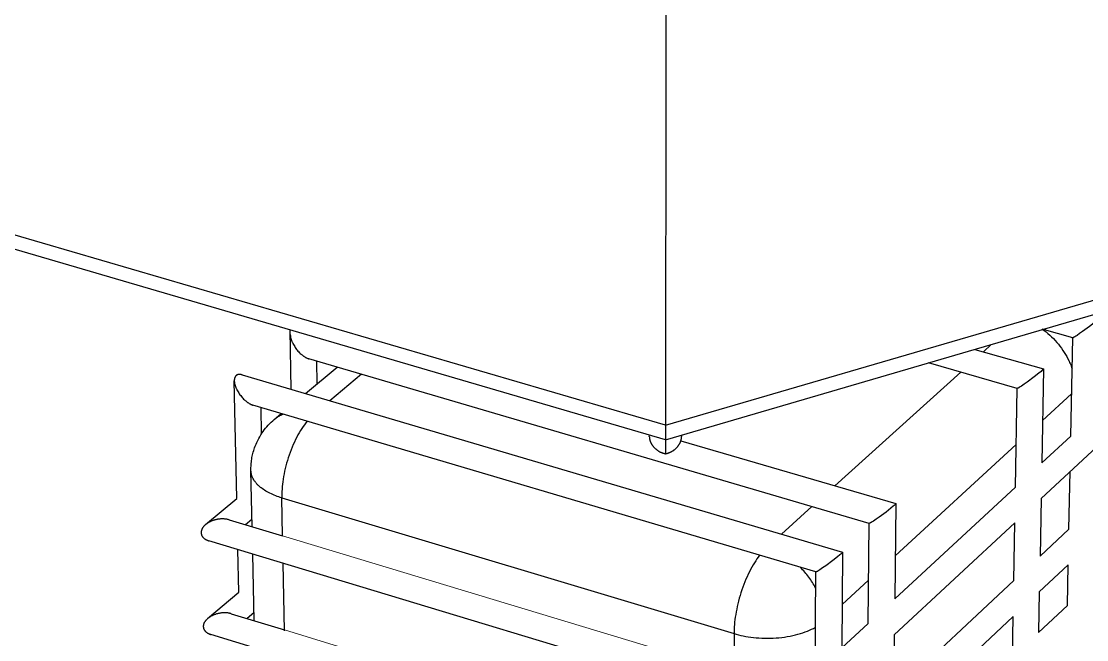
# Model space of a CAD drawing. Header units: millimetres. Extents: x 1.5 to 37.9, y -0.3 to 12.6.
# Drawn here: x 9.765 to 11.272, y 1.959 to 2.833 of the extents above; entities that cross this region are included whole.
import ezdxf

# ---------------------------------------------------------------- set-up
doc = ezdxf.new("R2010")
doc.units = ezdxf.units.MM
doc.layers.add('0.2', color=6, linetype='Continuous', lineweight=15)
doc.layers.add('0.3', color=4, linetype='Continuous', lineweight=20)

msp = doc.modelspace()

# ---------------------------------------------------------------- linework, layer by layer
at = {"layer": '0.2', "lineweight": -3}
for points in [[(11.2089, 2.3976), (11.2116, 2.3956), (11.2144, 2.3935), (11.217, 2.3913), (11.2197, 2.389), (11.2223, 2.3866), (11.2248, 2.3841), (11.2272, 2.3815), (11.2296, 2.3788), (11.2319, 2.3761), (11.2341, 2.3733), (11.2363, 2.3704), (11.2383, 2.3675), (11.2402, 2.3646), (11.2421, 2.3616), (11.2438, 2.3586), (11.2454, 2.3555)], [(11.1257, 2.3655), (11.1369, 2.3756)], [(10.9157, 2.1761), (11.0937, 2.3367)], [(11.2094, 2.2684), (11.2505, 2.3062)], [(10.1691, 2.2674), (10.1672, 2.265), (10.1653, 2.2624), (10.1635, 2.2598), (10.1616, 2.257), (10.1598, 2.2541), (10.158, 2.2511), (10.1562, 2.2479), (10.1544, 2.2446), (10.1527, 2.2413), (10.1511, 2.2378), (10.1495, 2.2343), (10.1479, 2.2307), (10.1465, 2.227), (10.145, 2.2233), (10.1437, 2.2195), (10.1424, 2.2157), (10.1412, 2.2119), (10.1401, 2.2081), (10.1391, 2.2042), (10.1382, 2.2004), (10.1373, 2.1966), (10.1365, 2.1929), (10.1358, 2.1892), (10.1352, 2.1855), (10.1347, 2.1819), (10.1343, 2.1784), (10.1339, 2.1749), (10.1337, 2.1715), (10.1335, 2.1682), (10.1333, 2.165), (10.1333, 2.1619), (10.1333, 2.1589)], [(11.001, 2.077), (11.1722, 2.2343)], [(10.1333, 2.1589), (10.1311, 2.1596), (10.129, 2.1603), (10.1268, 2.1611), (10.1247, 2.1619), (10.1226, 2.1627), (10.1205, 2.1636), (10.1185, 2.1645), (10.1165, 2.1655), (10.1145, 2.1665), (10.1126, 2.1675), (10.1107, 2.1686), (10.109, 2.1697), (10.1072, 2.1709), (10.1055, 2.1721), (10.1039, 2.1733), (10.1032, 2.1739), (10.1024, 2.1745), (10.1017, 2.1752), (10.1009, 2.1758), (10.1002, 2.1765), (10.0995, 2.1771), (10.0989, 2.1778), (10.0982, 2.1785), (10.0976, 2.1792), (10.097, 2.1799), (10.0965, 2.1806), (10.0959, 2.1813), (10.0954, 2.182), (10.0949, 2.1827), (10.0944, 2.1834), (10.0939, 2.1841), (10.0935, 2.1848), (10.093, 2.1856), (10.0927, 2.1863), (10.0923, 2.187), (10.0919, 2.1878), (10.0916, 2.1885), (10.0913, 2.1893), (10.091, 2.19), (10.0908, 2.1908), (10.0906, 2.1915), (10.0904, 2.1923), (10.0902, 2.193), (10.0901, 2.1938), (10.0899, 2.1945), (10.0898, 2.1953), (10.0898, 2.1961), (10.0897, 2.1968), (10.0897, 2.1976)], [(10.1343, 2.1052), (10.1333, 2.1589)], [(10.1333, 2.1589), (10.773, 1.9672)], [(10.1369, 1.9709), (10.1351, 2.0666)], [(10.8091, 2.0778), (10.8073, 2.0754), (10.8055, 2.0728), (10.8037, 2.07), (10.8019, 2.0672), (10.8001, 2.0642), (10.7983, 2.0611), (10.7965, 2.0578), (10.7948, 2.0545), (10.7931, 2.0511), (10.7915, 2.0475), (10.7899, 2.0439), (10.7884, 2.0402), (10.7869, 2.0365), (10.7855, 2.0327), (10.7841, 2.0288), (10.7828, 2.0249), (10.7816, 2.021), (10.7805, 2.0171), (10.7794, 2.0132), (10.7785, 2.0094), (10.7776, 2.0055), (10.7768, 2.0017), (10.776, 1.9979), (10.7754, 1.9942), (10.7748, 1.9905), (10.7743, 1.9869), (10.7739, 1.9834), (10.7736, 1.98), (10.7733, 1.9766), (10.7732, 1.9734), (10.7731, 1.9703), (10.773, 1.9672)], [(10.8885, 2.0316), (10.8875, 2.0336), (10.8864, 2.0355), (10.8852, 2.0375), (10.884, 2.0394), (10.8828, 2.0413), (10.8815, 2.0432), (10.8802, 2.045), (10.8788, 2.0469), (10.8775, 2.0487), (10.876, 2.0505), (10.8746, 2.0523), (10.8731, 2.054), (10.8716, 2.0558), (10.87, 2.0575), (10.8685, 2.0591), (10.8669, 2.0607)], [(10.773, 1.9672), (10.7761, 1.9663), (10.7793, 1.9655), (10.7826, 1.9647), (10.786, 1.964), (10.7895, 1.9633), (10.7932, 1.9627), (10.7968, 1.9622), (10.8006, 1.9617), (10.8044, 1.9613), (10.8083, 1.961), (10.8123, 1.9608), (10.8163, 1.9607), (10.8203, 1.9607), (10.8243, 1.9607), (10.8284, 1.9609), (10.8324, 1.9611), (10.8365, 1.9614), (10.8405, 1.9618), (10.8445, 1.9623), (10.8484, 1.9629), (10.8523, 1.9636), (10.8561, 1.9644), (10.8598, 1.9653), (10.8634, 1.9662), (10.8669, 1.9672), (10.8703, 1.9683), (10.8736, 1.9695), (10.8768, 1.9707), (10.8798, 1.9719), (10.8828, 1.9733), (10.8855, 1.9746), (10.8882, 1.9761)], [(10.773, 1.9672), (10.7728, 1.9128)]]:
    msp.add_lwpolyline(points, dxfattribs=at)
at = {"layer": '0.3'}
for p, q in [((10.1343, 2.1052), (10.7728, 1.9128)), ((10.1369, 1.9724), (10.7724, 1.7783))]:
    msp.add_line(p, q, dxfattribs=at)
at = {"layer": '0.3', "lineweight": -3}
for points in [[(10.6764, 2.8446), (10.6764, 2.7981)], [(10.6761, 2.2616), (9.6684, 2.5557), (9.188, 2.6956), (8.7195, 2.8325)], [(10.6762, 2.2616), (11.6841, 2.5557), (12.1646, 2.6956), (12.6332, 2.8325)], [(10.6762, 2.2409), (9.6691, 2.5354), (9.1891, 2.6756), (8.7208, 2.8127)], [(10.6762, 2.2409), (11.6834, 2.5354), (12.1636, 2.6756), (12.6319, 2.8127)], [(10.6764, 2.7981), (10.6762, 2.2616)], [(11.2522, 2.3853), (11.2089, 2.3976)], [(11.2869, 2.4103), (11.2857, 2.4092), (11.2826, 2.4066), (11.276, 2.4014), (11.2662, 2.3942), (11.2619, 2.3912)], [(10.1467, 2.3123), (10.1452, 2.3962)], [(10.1453, 2.3898), (10.1453, 2.3895), (10.1453, 2.3891), (10.1453, 2.3887), (10.1454, 2.3883), (10.1455, 2.3876), (10.1456, 2.3869), (10.1457, 2.3863), (10.1458, 2.3856), (10.146, 2.3849), (10.1462, 2.3842), (10.1464, 2.3835), (10.1466, 2.3828), (10.1469, 2.3821), (10.1471, 2.3813), (10.1474, 2.3806), (10.1477, 2.3799), (10.148, 2.3792), (10.1483, 2.3784), (10.1487, 2.3777), (10.1491, 2.377), (10.1498, 2.3756), (10.1506, 2.3742), (10.1515, 2.3728), (10.1523, 2.3715), (10.1533, 2.3702), (10.1542, 2.3689)], [(11.2493, 2.2464), (11.2521, 2.3853)], [(11.2509, 2.3857), (11.2521, 2.384)], [(11.2521, 2.3854), (11.2521, 2.3854)], [(11.2619, 2.3912), (11.2582, 2.3887), (11.2565, 2.3876), (11.255, 2.3867), (11.2544, 2.3863), (11.2538, 2.386), (11.2533, 2.3857), (11.2531, 2.3856), (11.2529, 2.3855), (11.2527, 2.3855), (11.2527, 2.3854), (11.2526, 2.3854), (11.2525, 2.3854), (11.2524, 2.3854), (11.2524, 2.3854), (11.2524, 2.3853), (11.2524, 2.3853), (11.2523, 2.3853), (11.2523, 2.3853), (11.2523, 2.3853), (11.2523, 2.3853), (11.2523, 2.3853), (11.2523, 2.3853), (11.2522, 2.3853), (11.2522, 2.3853), (11.2522, 2.3853), (11.2522, 2.3853), (11.2522, 2.3853), (11.2522, 2.3853), (11.2522, 2.3853), (11.2522, 2.3853), (11.2522, 2.3853), (11.2522, 2.3853), (11.2522, 2.3853), (11.2522, 2.3853), (11.2522, 2.3853), (11.2522, 2.3853)], [(10.1542, 2.3689), (10.1552, 2.3677), (10.1562, 2.3665), (10.1573, 2.3653), (10.1584, 2.3642), (10.1595, 2.3631), (10.1607, 2.362), (10.1613, 2.3615), (10.1619, 2.361), (10.1625, 2.3605), (10.1632, 2.36), (10.1638, 2.3595), (10.1644, 2.3591), (10.165, 2.3587), (10.1657, 2.3583), (10.1663, 2.3579), (10.1669, 2.3575), (10.1675, 2.3572), (10.1682, 2.3569), (10.1688, 2.3566), (10.1694, 2.3563), (10.17, 2.3561), (10.1706, 2.3558), (10.171, 2.3557), (10.1715, 2.3556)], [(11.1139, 2.3689), (11.2106, 2.3413)], [(10.9642, 2.123), (10.1715, 2.3556)], [(10.1824, 2.3523), (10.183, 2.3201)], [(11.2454, 2.3555), (11.2471, 2.3521), (11.2478, 2.3504), (11.2486, 2.3487), (11.2493, 2.347), (11.25, 2.3452), (11.2506, 2.3435), (11.2512, 2.3418)], [(10.1666, 2.3065), (10.2114, 2.3439)], [(11.1736, 2.3138), (11.0481, 2.3497)], [(11.2085, 2.3388), (11.2073, 2.3377), (11.2041, 2.3351), (11.1975, 2.3299), (11.1877, 2.3226), (11.1834, 2.3196)], [(11.2107, 2.3412), (11.2083, 2.2085)], [(11.2107, 2.3412), (11.2107, 2.3412), (11.2107, 2.3412), (11.2107, 2.3412), (11.2107, 2.3412), (11.2107, 2.3412), (11.2107, 2.3412), (11.2107, 2.3412), (11.2107, 2.3412), (11.2107, 2.3412), (11.2107, 2.3412), (11.2107, 2.3412), (11.2107, 2.3412), (11.2107, 2.3411), (11.2107, 2.3411), (11.2107, 2.3411), (11.2107, 2.3411), (11.2107, 2.3411), (11.2106, 2.3411), (11.2106, 2.341), (11.2106, 2.341), (11.2106, 2.341), (11.2106, 2.3409), (11.2105, 2.3409), (11.2105, 2.3408), (11.2104, 2.3407), (11.2103, 2.3406), (11.2102, 2.3404), (11.21, 2.3403), (11.2099, 2.3401), (11.2095, 2.3397), (11.2091, 2.3393), (11.2085, 2.3388)], [(11.2106, 2.3413), (11.2106, 2.3413), (11.2106, 2.3413), (11.2106, 2.3413), (11.2106, 2.3413), (11.2107, 2.3413), (11.2107, 2.3413), (11.2107, 2.3413), (11.2107, 2.3413), (11.2107, 2.3413), (11.2107, 2.3413), (11.2107, 2.3413), (11.2107, 2.3413), (11.2107, 2.3413), (11.2107, 2.3413), (11.2107, 2.3413), (11.2107, 2.3413), (11.2107, 2.3413), (11.2107, 2.3413), (11.2107, 2.3413), (11.2107, 2.3413), (11.2107, 2.3413), (11.2107, 2.3413), (11.2107, 2.3413), (11.2107, 2.3413), (11.2107, 2.3413), (11.2107, 2.3413), (11.2107, 2.3413), (11.2107, 2.3413), (11.2107, 2.3413), (11.2107, 2.3413), (11.2107, 2.3413), (11.2107, 2.3413)], [(10.0688, 2.332), (10.0686, 2.3318), (10.0685, 2.3317), (10.0683, 2.3316), (10.0682, 2.3314), (10.0681, 2.3313), (10.0679, 2.3311), (10.0678, 2.331), (10.0677, 2.3308), (10.0676, 2.3306), (10.0675, 2.3305), (10.0674, 2.3303), (10.0673, 2.3301), (10.0672, 2.3299), (10.0671, 2.3297), (10.067, 2.3296), (10.0669, 2.3294), (10.0668, 2.3291), (10.0667, 2.3289), (10.0666, 2.3287), (10.0666, 2.3285), (10.0665, 2.3282), (10.0664, 2.328), (10.0664, 2.3278), (10.0663, 2.3275), (10.0663, 2.3273), (10.0662, 2.327), (10.0662, 2.3268), (10.0662, 2.3265), (10.0661, 2.3262), (10.0661, 2.3259), (10.0661, 2.3257), (10.0661, 2.3254), (10.0661, 2.3249), (10.0661, 2.3245)], [(10.0696, 2.1582), (10.0661, 2.3245)], [(10.0661, 2.3245), (10.0661, 2.3241), (10.0661, 2.3237), (10.0661, 2.3233), (10.0662, 2.3229), (10.0663, 2.3223), (10.0664, 2.3216), (10.0665, 2.3209), (10.0666, 2.3203), (10.0668, 2.3196), (10.067, 2.3189), (10.0672, 2.3181), (10.0674, 2.3174), (10.0676, 2.3167), (10.0679, 2.316), (10.0682, 2.3152), (10.0685, 2.3145), (10.0688, 2.3138), (10.0691, 2.313), (10.0695, 2.3123), (10.0699, 2.3116), (10.0706, 2.3102), (10.0714, 2.3087), (10.0723, 2.3074), (10.0732, 2.3061), (10.0741, 2.3048), (10.0751, 2.3035)], [(10.077, 2.3329), (10.0767, 2.333), (10.0763, 2.3331), (10.076, 2.3332), (10.0756, 2.3332), (10.0753, 2.3333), (10.0751, 2.3333), (10.0748, 2.3334), (10.0745, 2.3334), (10.0743, 2.3334), (10.074, 2.3334), (10.0738, 2.3334), (10.0735, 2.3335), (10.0733, 2.3335), (10.073, 2.3334), (10.0728, 2.3334), (10.0726, 2.3334), (10.0723, 2.3334), (10.0721, 2.3334), (10.0719, 2.3333), (10.0717, 2.3333), (10.0715, 2.3332), (10.0713, 2.3332), (10.0711, 2.3331), (10.0709, 2.3331), (10.0707, 2.333), (10.0705, 2.333), (10.0703, 2.3329), (10.0701, 2.3328), (10.0699, 2.3327), (10.0698, 2.3326), (10.0696, 2.3325), (10.0694, 2.3324), (10.0693, 2.3323), (10.0691, 2.3322), (10.0689, 2.3321), (10.0688, 2.332)], [(10.0771, 2.3329), (10.9265, 2.0824)], [(10.2459, 2.3337), (10.2011, 2.2963)], [(11.1712, 2.1742), (11.1736, 2.3138)], [(11.1834, 2.3196), (11.1796, 2.3171), (11.178, 2.316), (11.1765, 2.3151), (11.1758, 2.3147), (11.1753, 2.3144), (11.1748, 2.3142), (11.1746, 2.3141), (11.1744, 2.314), (11.1743, 2.3139), (11.1742, 2.3139), (11.1741, 2.3139), (11.174, 2.3139), (11.174, 2.3138), (11.1739, 2.3138), (11.1739, 2.3138), (11.1739, 2.3138), (11.1738, 2.3138), (11.1738, 2.3138), (11.1738, 2.3138), (11.1738, 2.3138), (11.1738, 2.3138), (11.1737, 2.3138), (11.1737, 2.3138), (11.1737, 2.3138), (11.1737, 2.3138), (11.1737, 2.3138), (11.1737, 2.3138), (11.1737, 2.3138), (11.1737, 2.3138), (11.1737, 2.3138), (11.1737, 2.3138), (11.1736, 2.3138), (11.1736, 2.3138), (11.1736, 2.3138), (11.1736, 2.3138), (11.1736, 2.3138), (11.1736, 2.3138)], [(10.0751, 2.3035), (10.0761, 2.3022), (10.0771, 2.301), (10.0782, 2.2998), (10.0793, 2.2987), (10.0804, 2.2976), (10.0816, 2.2965), (10.0822, 2.296), (10.0828, 2.2955), (10.0835, 2.295), (10.0841, 2.2945), (10.0847, 2.294), (10.0853, 2.2936), (10.086, 2.2932), (10.0866, 2.2928), (10.0872, 2.2924), (10.0879, 2.292), (10.0885, 2.2917), (10.0891, 2.2913), (10.0897, 2.2911), (10.0903, 2.2908), (10.091, 2.2905), (10.0916, 2.2903), (10.092, 2.2902), (10.0924, 2.2901)], [(10.8888, 2.0543), (10.0924, 2.2901)], [(10.1036, 2.2867), (10.1043, 2.2492)], [(10.1227, 2.2699), (10.1326, 2.2782)], [(10.1227, 2.2699), (10.1238, 2.2708), (10.1249, 2.2716), (10.126, 2.2724), (10.1271, 2.2732), (10.1283, 2.2739), (10.1295, 2.2747), (10.1307, 2.2753), (10.1319, 2.276)], [(10.1319, 2.276), (10.1334, 2.2767), (10.135, 2.2774)], [(11.3387, 2.2799), (11.2073, 2.158)], [(10.0897, 2.1976), (10.0897, 2.1996), (10.0897, 2.2017), (10.0898, 2.2037), (10.0899, 2.2057), (10.09, 2.2078), (10.0902, 2.2098), (10.0905, 2.2118), (10.0908, 2.2139), (10.0911, 2.2159), (10.0915, 2.2179), (10.092, 2.2199), (10.0924, 2.2219), (10.093, 2.2238), (10.0935, 2.2258), (10.0941, 2.2278), (10.0948, 2.2297), (10.0957, 2.2321), (10.0968, 2.2349), (10.0979, 2.2375), (10.0992, 2.2402), (10.1006, 2.2428), (10.102, 2.2454), (10.1035, 2.2479), (10.1051, 2.2503), (10.1067, 2.2527), (10.1085, 2.2551), (10.1103, 2.2574), (10.1122, 2.2596), (10.1141, 2.2618), (10.1162, 2.2639), (10.1183, 2.266), (10.1204, 2.268), (10.1227, 2.2699)], [(10.6762, 2.2616), (10.6762, 2.2409)], [(10.6532, 2.2457), (10.6533, 2.2476)], [(10.6532, 2.2457), (10.6533, 2.2452), (10.6533, 2.2447), (10.6533, 2.2442), (10.6534, 2.2437), (10.6534, 2.2432), (10.6535, 2.2427), (10.6536, 2.2422), (10.6537, 2.2416), (10.6538, 2.2411), (10.654, 2.2406), (10.6541, 2.2401), (10.6543, 2.2396), (10.6544, 2.2391), (10.6546, 2.2386), (10.6548, 2.2381), (10.655, 2.2376), (10.6552, 2.2371), (10.6555, 2.2367), (10.6557, 2.2362), (10.656, 2.2357), (10.6562, 2.2352), (10.6565, 2.2347), (10.6568, 2.2343), (10.6571, 2.2338), (10.6574, 2.2333), (10.6578, 2.2329), (10.6581, 2.2324), (10.6585, 2.232), (10.6588, 2.2315), (10.6592, 2.2311), (10.6596, 2.2307), (10.66, 2.2302), (10.6604, 2.2298), (10.6608, 2.2293), (10.6613, 2.2289), (10.6618, 2.2285), (10.6622, 2.2281), (10.6627, 2.2277), (10.6632, 2.2273), (10.6636, 2.2269), (10.6641, 2.2266), (10.6646, 2.2262), (10.6651, 2.2259), (10.6656, 2.2255), (10.6661, 2.2252), (10.6666, 2.2249), (10.6672, 2.2246), (10.6677, 2.2243), (10.6682, 2.2241), (10.6687, 2.2238), (10.6693, 2.2236), (10.6698, 2.2233), (10.6703, 2.2231), (10.6708, 2.2229), (10.6714, 2.2227), (10.6719, 2.2225), (10.6725, 2.2223), (10.673, 2.2221), (10.6735, 2.222), (10.6741, 2.2218), (10.6746, 2.2217), (10.6751, 2.2216), (10.6757, 2.2214), (10.6762, 2.2213)], [(10.6762, 2.2213), (10.6767, 2.2215), (10.6773, 2.2216), (10.6778, 2.2217), (10.6783, 2.2218), (10.6789, 2.222), (10.6794, 2.2222), (10.6799, 2.2223), (10.6804, 2.2225), (10.681, 2.2227), (10.6815, 2.2229), (10.682, 2.2232), (10.6826, 2.2234), (10.6831, 2.2236), (10.6836, 2.2239), (10.6841, 2.2242), (10.6846, 2.2244), (10.6852, 2.2247), (10.6857, 2.225), (10.6862, 2.2253), (10.6867, 2.2256), (10.6872, 2.226), (10.6877, 2.2263), (10.6881, 2.2267), (10.6886, 2.227), (10.6891, 2.2274), (10.6896, 2.2278), (10.69, 2.2282), (10.6905, 2.2286), (10.6909, 2.229), (10.6914, 2.2295), (10.6918, 2.2299), (10.6922, 2.2304), (10.6926, 2.2308), (10.693, 2.2312), (10.6934, 2.2317), (10.6937, 2.2321), (10.6941, 2.2326), (10.6944, 2.233), (10.6947, 2.2335), (10.6951, 2.234), (10.6954, 2.2344), (10.6956, 2.2349), (10.6959, 2.2354), (10.6962, 2.2359), (10.6964, 2.2363), (10.6967, 2.2368), (10.6969, 2.2373), (10.6971, 2.2378), (10.6973, 2.2383), (10.6975, 2.2388), (10.6977, 2.2393), (10.6979, 2.2398), (10.698, 2.2403), (10.6981, 2.2408), (10.6983, 2.2413), (10.6984, 2.2418), (10.6985, 2.2423), (10.6986, 2.2428), (10.6986, 2.2433), (10.6987, 2.2438), (10.6987, 2.2443), (10.6988, 2.2449), (10.6988, 2.2454), (10.6988, 2.2459)], [(10.6988, 2.2475), (10.6988, 2.2459)], [(11.2083, 2.2085), (11.2494, 2.2464)], [(10.6762, 2.2409), (10.6762, 2.2213)], [(10.6979, 2.2397), (11.0017, 2.1509)], [(10.0913, 2.1182), (10.0897, 2.1976)], [(11.2467, 2.1149), (11.2483, 2.1961)], [(11.247, 2.1948), (11.2484, 2.1944)], [(11.0003, 2.0163), (11.1712, 2.1742)], [(10.0255, 2.1212), (10.0696, 2.1582)], [(11.2073, 2.158), (11.2059, 2.0766)], [(10.8401, 2.1079), (10.8832, 2.1467)], [(10.9995, 2.1482), (10.9982, 2.1471), (10.9949, 2.1444), (10.9882, 2.139), (10.9782, 2.1317), (10.9739, 2.1287)], [(11.0018, 2.1508), (11.0018, 2.1508), (11.0018, 2.1508), (11.0018, 2.1508), (11.0018, 2.1508), (11.0018, 2.1508), (11.0018, 2.1508), (11.0018, 2.1508), (11.0018, 2.1508), (11.0018, 2.1508), (11.0018, 2.1508), (11.0018, 2.1507), (11.0018, 2.1507), (11.0018, 2.1507), (11.0018, 2.1507), (11.0018, 2.1507), (11.0018, 2.1507), (11.0017, 2.1507), (11.0017, 2.1506), (11.0017, 2.1506), (11.0017, 2.1506), (11.0017, 2.1506), (11.0017, 2.1505), (11.0017, 2.1505), (11.0016, 2.1504), (11.0016, 2.1504), (11.0015, 2.1503), (11.0015, 2.1502), (11.0013, 2.1501), (11.0012, 2.1499), (11.001, 2.1498), (11.0009, 2.1496), (11.0005, 2.1492), (11, 2.1487), (10.9995, 2.1482)], [(11.0018, 2.1508), (11.0003, 2.0163)], [(11.0017, 2.1509), (11.0017, 2.1509), (11.0017, 2.1509), (11.0017, 2.1509), (11.0017, 2.1509), (11.0017, 2.1509), (11.0017, 2.1509), (11.0017, 2.1509), (11.0017, 2.1509), (11.0017, 2.1509), (11.0017, 2.1509), (11.0017, 2.1509), (11.0017, 2.1509), (11.0018, 2.1509), (11.0018, 2.1509), (11.0018, 2.1509), (11.0018, 2.1509), (11.0018, 2.1509), (11.0018, 2.1509), (11.0018, 2.1509), (11.0018, 2.1509), (11.0018, 2.1509), (11.0018, 2.1509), (11.0018, 2.1509), (11.0018, 2.1509), (11.0018, 2.1509), (11.0018, 2.1509), (11.0018, 2.1509), (11.0018, 2.1509), (11.0018, 2.1509), (11.0018, 2.1509), (11.0018, 2.1509), (11.0018, 2.1509), (11.0018, 2.1509), (11.0018, 2.1509), (11.0018, 2.1509), (11.0018, 2.1509), (11.0018, 2.1509), (11.0018, 2.1509), (11.0018, 2.1509), (11.0018, 2.1509), (11.0018, 2.1509), (11.0018, 2.1509), (11.0018, 2.1509), (11.0018, 2.1509), (11.0018, 2.1509), (11.0018, 2.1509), (11.0018, 2.1509), (11.0018, 2.1509), (11.0018, 2.1509), (11.0018, 2.1509), (11.0018, 2.1508), (11.0018, 2.1508)], [(10.0441, 2.1289), (10.0433, 2.1288), (10.0425, 2.1287), (10.0418, 2.1285), (10.041, 2.1284), (10.0402, 2.1282), (10.0394, 2.128), (10.0387, 2.1278), (10.0379, 2.1276), (10.0371, 2.1273), (10.0363, 2.1271), (10.0356, 2.1268), (10.0348, 2.1265), (10.034, 2.1262), (10.0333, 2.1259), (10.0325, 2.1256), (10.0318, 2.1252), (10.0311, 2.1249), (10.0303, 2.1245), (10.0296, 2.1241), (10.0289, 2.1237), (10.0283, 2.1232), (10.0276, 2.1228), (10.027, 2.1224), (10.0264, 2.1219), (10.0258, 2.1214), (10.0252, 2.121), (10.0246, 2.1205), (10.0241, 2.12), (10.0236, 2.1195), (10.0231, 2.119), (10.0227, 2.1184), (10.0225, 2.1182), (10.0223, 2.1179), (10.0219, 2.1174), (10.0217, 2.1171), (10.0215, 2.1169), (10.0213, 2.1166), (10.0212, 2.1163), (10.021, 2.1161), (10.0208, 2.1158), (10.0207, 2.1156), (10.0206, 2.1153), (10.0204, 2.115), (10.0203, 2.1148), (10.0202, 2.1145), (10.0201, 2.1142), (10.02, 2.114), (10.0199, 2.1137), (10.0198, 2.1135), (10.0197, 2.1132), (10.0196, 2.113), (10.0196, 2.1127), (10.0195, 2.1125), (10.0194, 2.1122), (10.0194, 2.112), (10.0193, 2.1117), (10.0193, 2.1115), (10.0193, 2.1112), (10.0192, 2.111), (10.0192, 2.1107), (10.0192, 2.1105), (10.0192, 2.1102), (10.0192, 2.11), (10.0192, 2.1097)], [(10.0587, 2.128), (10.0582, 2.1282), (10.0576, 2.1283), (10.057, 2.1285), (10.0565, 2.1286), (10.0557, 2.1287), (10.0549, 2.1289), (10.0542, 2.129), (10.0534, 2.1291), (10.0526, 2.1291), (10.0519, 2.1292), (10.0511, 2.1292), (10.0503, 2.1293), (10.0495, 2.1293), (10.0487, 2.1293), (10.048, 2.1292), (10.0472, 2.1292), (10.0464, 2.1292), (10.0456, 2.1291), (10.0449, 2.129), (10.0441, 2.1289)], [(10.0587, 2.128), (10.0587, 2.128)], [(10.0587, 2.128), (10.1343, 2.1052)], [(10.0911, 2.1285), (10.0821, 2.121)], [(10.9739, 2.1287), (10.9701, 2.1262), (10.9684, 2.1251), (10.967, 2.1242), (10.9663, 2.1239), (10.9658, 2.1235), (10.9655, 2.1234), (10.9653, 2.1233), (10.9651, 2.1232), (10.9649, 2.1231), (10.9648, 2.1231), (10.9647, 2.1231), (10.9646, 2.123), (10.9646, 2.123), (10.9645, 2.123), (10.9645, 2.123), (10.9645, 2.123), (10.9644, 2.123), (10.9644, 2.123), (10.9644, 2.123), (10.9643, 2.123), (10.9643, 2.123), (10.9643, 2.123), (10.9643, 2.123), (10.9643, 2.123), (10.9643, 2.123), (10.9643, 2.123), (10.9643, 2.123), (10.9643, 2.123), (10.9642, 2.123), (10.9642, 2.123), (10.9642, 2.123), (10.9642, 2.123), (10.9642, 2.123), (10.9642, 2.123), (10.9642, 2.123), (10.9642, 2.123)], [(10.9627, 1.9816), (10.9641, 2.1231)], [(11.1703, 2.1236), (10.9997, 1.9652)], [(11.1689, 2.042), (11.1703, 2.1236)], [(11.2059, 2.0766), (11.2468, 2.1149)], [(10.0192, 2.1097), (10.0192, 2.1095), (10.0192, 2.1092), (10.0192, 2.109), (10.0192, 2.1087), (10.0193, 2.1085), (10.0193, 2.1083), (10.0194, 2.108), (10.0194, 2.1078), (10.0195, 2.1075), (10.0195, 2.1073), (10.0196, 2.1071), (10.0197, 2.1069), (10.0198, 2.1066), (10.0199, 2.1064), (10.0199, 2.1062), (10.02, 2.106), (10.0202, 2.1057), (10.0203, 2.1055), (10.0204, 2.1052), (10.0205, 2.105), (10.0207, 2.1048), (10.0208, 2.1046), (10.021, 2.1044), (10.0211, 2.1041), (10.0213, 2.1039), (10.0215, 2.1037), (10.0216, 2.1035), (10.0218, 2.1033), (10.022, 2.103), (10.0222, 2.1028), (10.0224, 2.1026), (10.0226, 2.1024), (10.0228, 2.1022), (10.0231, 2.102), (10.0233, 2.1018), (10.0235, 2.1016), (10.0238, 2.1014), (10.024, 2.1013), (10.0243, 2.1011), (10.0245, 2.1009), (10.0248, 2.1007), (10.0251, 2.1006), (10.0254, 2.1004), (10.0257, 2.1002), (10.026, 2.1001), (10.0263, 2.0999), (10.0269, 2.0996), (10.0275, 2.0993), (10.0282, 2.099), (10.0288, 2.0988), (10.0295, 2.0985), (10.0301, 2.0984)], [(10.8688, 1.8447), (10.0301, 2.0984)], [(10.0724, 2.0259), (10.0711, 2.0859)], [(10.9266, 2.0822), (10.9266, 2.0822), (10.9266, 2.0822), (10.9266, 2.0822), (10.9266, 2.0822), (10.9266, 2.0822), (10.9266, 2.0822), (10.9265, 2.0822), (10.9265, 2.0822), (10.9265, 2.0822), (10.9265, 2.0822), (10.9265, 2.0822), (10.9265, 2.0822), (10.9265, 2.0822), (10.9265, 2.0821), (10.9265, 2.0821), (10.9265, 2.0821), (10.9265, 2.0821), (10.9265, 2.0821), (10.9265, 2.0821), (10.9265, 2.082), (10.9265, 2.082), (10.9265, 2.082), (10.9264, 2.082), (10.9264, 2.0819), (10.9264, 2.0818), (10.9263, 2.0818), (10.9263, 2.0817), (10.9262, 2.0816), (10.9261, 2.0815), (10.9259, 2.0813), (10.9256, 2.081), (10.9252, 2.0806), (10.9247, 2.0801), (10.9242, 2.0796)], [(10.9266, 2.0822), (10.9254, 1.9471)], [(10.9265, 2.0824), (10.9265, 2.0824), (10.9265, 2.0824), (10.9265, 2.0824), (10.9265, 2.0824), (10.9265, 2.0824), (10.9265, 2.0824), (10.9265, 2.0823), (10.9265, 2.0823), (10.9265, 2.0823), (10.9265, 2.0823), (10.9265, 2.0823), (10.9265, 2.0823), (10.9265, 2.0823), (10.9265, 2.0823), (10.9265, 2.0823), (10.9265, 2.0823), (10.9265, 2.0823), (10.9265, 2.0823), (10.9265, 2.0823), (10.9265, 2.0823), (10.9265, 2.0823), (10.9265, 2.0823), (10.9265, 2.0823), (10.9265, 2.0823), (10.9265, 2.0823), (10.9265, 2.0823), (10.9265, 2.0823), (10.9265, 2.0823), (10.9265, 2.0823), (10.9265, 2.0823), (10.9265, 2.0823), (10.9265, 2.0823), (10.9265, 2.0823), (10.9265, 2.0823), (10.9265, 2.0823), (10.9265, 2.0823), (10.9265, 2.0823), (10.9265, 2.0823), (10.9265, 2.0823), (10.9265, 2.0823), (10.9265, 2.0823), (10.9265, 2.0823), (10.9265, 2.0823), (10.9265, 2.0823), (10.9265, 2.0823), (10.9265, 2.0823), (10.9265, 2.0823), (10.9265, 2.0823), (10.9266, 2.0823), (10.9266, 2.0823), (10.9266, 2.0823), (10.9266, 2.0823), (10.9266, 2.0823), (10.9266, 2.0823), (10.9266, 2.0823)], [(10.094, 1.9855), (10.0921, 2.0796)], [(10.9242, 2.0796), (10.9229, 2.0785), (10.9196, 2.0757), (10.9128, 2.0703), (10.9027, 2.0629), (10.8984, 2.0599)], [(10.8877, 1.9123), (10.8887, 2.0543)], [(10.8984, 2.0599), (10.8946, 2.0574), (10.893, 2.0563), (10.8915, 2.0555), (10.8909, 2.0551), (10.8903, 2.0548), (10.8901, 2.0547), (10.8898, 2.0546), (10.8896, 2.0545), (10.8894, 2.0544), (10.8893, 2.0544), (10.8893, 2.0543), (10.8892, 2.0543), (10.8891, 2.0543), (10.8891, 2.0543), (10.8891, 2.0543), (10.889, 2.0543), (10.889, 2.0543), (10.889, 2.0543), (10.8889, 2.0542), (10.8889, 2.0542), (10.8889, 2.0542), (10.8889, 2.0542), (10.8889, 2.0542), (10.8889, 2.0542), (10.8889, 2.0542), (10.8889, 2.0542), (10.8888, 2.0542), (10.8888, 2.0542), (10.8888, 2.0542), (10.8888, 2.0542), (10.8888, 2.0542), (10.8888, 2.0542), (10.8888, 2.0542), (10.8888, 2.0543), (10.8888, 2.0543), (10.8888, 2.0543), (10.8888, 2.0543)], [(11.2457, 2.0644), (11.2049, 2.026)], [(11.2446, 2.007), (11.2457, 2.0644)], [(10.9259, 2.0081), (10.9633, 2.0425)], [(10.9988, 1.8828), (11.1689, 2.042)], [(10.0283, 1.9884), (10.0724, 2.0259)], [(11.2049, 2.026), (11.2039, 1.9685)], [(11.2039, 1.9685), (11.2446, 2.0071)], [(10.047, 1.9962), (10.0462, 1.9961), (10.0455, 1.996), (10.0447, 1.9958), (10.0439, 1.9957), (10.0432, 1.9955), (10.0424, 1.9953), (10.0416, 1.9951), (10.0409, 1.9949), (10.0401, 1.9947), (10.0393, 1.9944), (10.0385, 1.9941), (10.0378, 1.9938), (10.037, 1.9935), (10.0363, 1.9932), (10.0355, 1.9929), (10.0348, 1.9925), (10.034, 1.9922), (10.0333, 1.9918), (10.0326, 1.9914), (10.0319, 1.991), (10.0313, 1.9906), (10.0306, 1.9901), (10.03, 1.9897), (10.0294, 1.9892), (10.0288, 1.9888), (10.0282, 1.9883), (10.0277, 1.9878), (10.0271, 1.9873), (10.0266, 1.9868), (10.0262, 1.9863), (10.0257, 1.9858), (10.0255, 1.9855), (10.0253, 1.9853), (10.0249, 1.9848), (10.0247, 1.9845), (10.0245, 1.9842), (10.0244, 1.984), (10.0242, 1.9837), (10.024, 1.9835), (10.0239, 1.9832), (10.0237, 1.9829), (10.0236, 1.9827), (10.0235, 1.9824), (10.0233, 1.9822), (10.0232, 1.9819), (10.0231, 1.9816), (10.023, 1.9814), (10.0229, 1.9811), (10.0228, 1.9809), (10.0227, 1.9806), (10.0227, 1.9804), (10.0226, 1.9801), (10.0225, 1.9799), (10.0225, 1.9796), (10.0224, 1.9794), (10.0224, 1.9791), (10.0223, 1.9789), (10.0223, 1.9786), (10.0223, 1.9784), (10.0222, 1.9781), (10.0222, 1.9779), (10.0222, 1.9776), (10.0222, 1.9774), (10.0222, 1.9772)], [(10.0617, 1.9953), (10.0612, 1.9955), (10.0606, 1.9956), (10.0599, 1.9958), (10.0593, 1.9959), (10.0586, 1.9961), (10.0578, 1.9962), (10.0571, 1.9963), (10.0563, 1.9964), (10.0555, 1.9965), (10.0547, 1.9965), (10.054, 1.9966), (10.0532, 1.9966), (10.0524, 1.9966), (10.0516, 1.9966), (10.0509, 1.9966), (10.0501, 1.9965), (10.0493, 1.9965), (10.0486, 1.9964), (10.0478, 1.9963), (10.047, 1.9962)], [(10.0617, 1.9953), (10.1369, 1.9724)], [(10.0938, 1.9963), (10.0845, 1.9884)], [(11.168, 1.9913), (10.9982, 1.8316)], [(11.1671, 1.9337), (11.168, 1.9913)], [(10.0222, 1.9772), (10.0222, 1.9769), (10.0222, 1.9767), (10.0223, 1.9764), (10.0223, 1.9762), (10.0223, 1.9759), (10.0224, 1.9757), (10.0224, 1.9755), (10.0225, 1.9752), (10.0225, 1.975), (10.0226, 1.9748), (10.0226, 1.9745), (10.0227, 1.9743), (10.0228, 1.9741), (10.0229, 1.9739), (10.023, 1.9736), (10.0231, 1.9734), (10.0232, 1.9732), (10.0233, 1.9729), (10.0234, 1.9727), (10.0236, 1.9725), (10.0237, 1.9723), (10.0238, 1.972), (10.024, 1.9718), (10.0241, 1.9716), (10.0243, 1.9714), (10.0245, 1.9712), (10.0247, 1.971), (10.0248, 1.9707), (10.025, 1.9705), (10.0252, 1.9703), (10.0254, 1.9701), (10.0256, 1.9699), (10.0259, 1.9697), (10.0261, 1.9695), (10.0263, 1.9693), (10.0266, 1.9691), (10.0268, 1.969), (10.0271, 1.9688), (10.0273, 1.9686), (10.0276, 1.9684), (10.0278, 1.9682), (10.0281, 1.9681), (10.0284, 1.9679), (10.0287, 1.9677), (10.029, 1.9676), (10.0293, 1.9674), (10.0299, 1.9671), (10.0305, 1.9668), (10.0312, 1.9666), (10.0318, 1.9663), (10.0325, 1.9661), (10.0329, 1.966)], [(10.9254, 1.9471), (10.9627, 1.9816)], [(10.8679, 1.71), (10.0329, 1.966)], [(10.9997, 1.9652), (10.9988, 1.8828)]]:
    msp.add_lwpolyline(points, dxfattribs=at)

doc.saveas('drawing.dxf')
